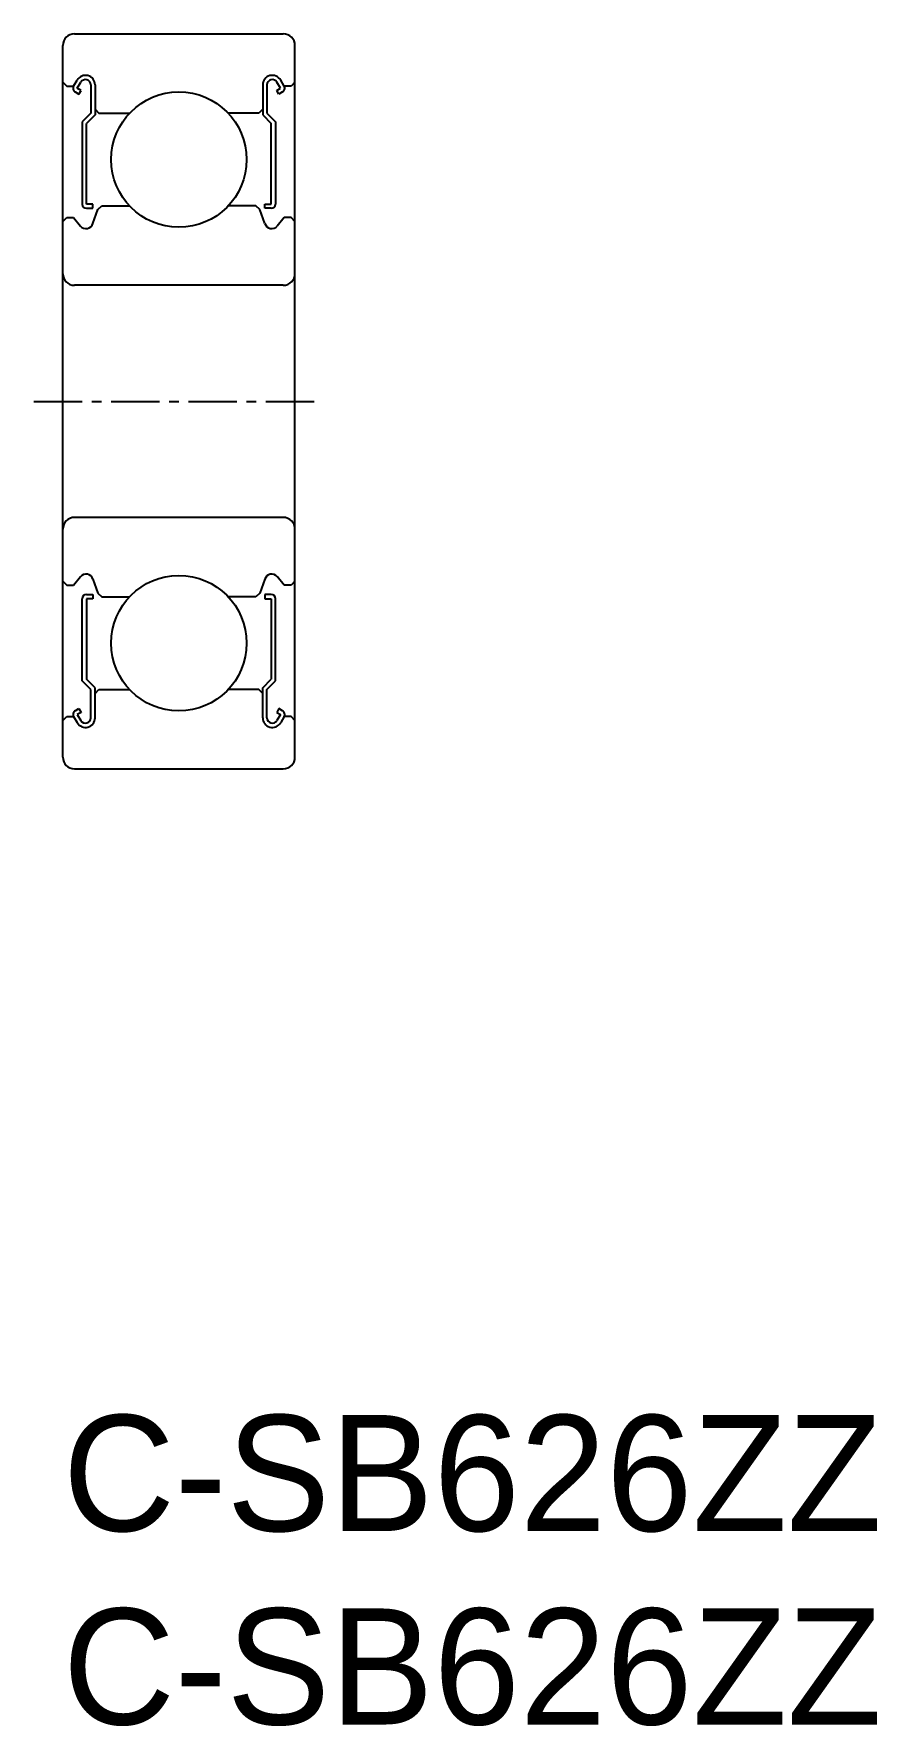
# Model space of a CAD drawing. Extents: x -0.7 to 21.1, y -8 to 35.7.
import ezdxf

# ---------------------------------------------------------------- set-up
doc = ezdxf.new("R2010")
doc.units = 0
doc.linetypes.add('CENTER', pattern=[2, 1.25, -0.25, 0.25, -0.25])
doc.layers.get('0').update_dxf_attribs({"linetype": 'CONTINUOUS'})
doc.layers.add('CENTER', color=1, linetype='CENTER')

msp = doc.modelspace()

# ---------------------------------------------------------------- linework, layer by layer
for p, q in [((0.3, 35.702), (5.7, 35.702)), ((0, 17.002), (0, 35.402)), ((6, 17.002), (6, 35.402)), ((0, 34.452), (0.1, 34.352)), ((0.1, 34.352), (0.278, 34.352)), ((0.278, 34.352), (0.368, 34.505)), ((0.318, 34.2), (0.415, 34.145)), ((0.374, 34.296), (0.465, 34.45)), ((0.47, 34.241), (0.374, 34.296)), ((0.415, 34.145), (0.47, 34.241)), ((0.722, 34.381), (0.722, 33.652)), ((0.833, 34.381), (0.833, 33.606)), ((5.167, 34.381), (5.167, 33.606)), ((5.278, 34.381), (5.278, 33.652)), ((5.53, 34.241), (5.626, 34.296)), ((5.585, 34.145), (5.53, 34.241)), ((5.626, 34.296), (5.535, 34.45)), ((5.682, 34.2), (5.585, 34.145)), ((5.722, 34.352), (5.632, 34.505)), ((5.9, 34.352), (5.722, 34.352)), ((6, 34.452), (5.9, 34.352)), ((0.833, 33.752), (0.933, 33.652)), ((5.167, 33.752), (5.067, 33.652)), ((0.722, 33.652), (0.5, 33.43)), ((0.5, 33.43), (0.5, 31.303)), ((0.833, 33.606), (0.611, 33.384)), ((0.611, 31.303), (0.611, 33.384)), ((0.933, 33.652), (1.726, 33.652)), ((5.067, 33.652), (4.274, 33.652)), ((5.167, 33.606), (5.389, 33.384)), ((5.278, 33.652), (5.5, 33.43)), ((5.389, 31.303), (5.389, 33.384)), ((5.5, 33.43), (5.5, 31.303)), ((0.778, 31.303), (0.611, 31.303)), ((0.611, 31.192), (0.778, 31.192)), ((0.778, 31.192), (0.778, 31.303)), ((0.778, 30.799), (0.908, 31.158)), ((0.908, 31.158), (1.008, 31.252)), ((1.008, 31.252), (1.726, 31.252)), ((4.992, 31.252), (4.274, 31.252)), ((5.092, 31.158), (4.992, 31.252)), ((5.222, 30.799), (5.092, 31.158)), ((5.222, 31.192), (5.222, 31.303)), ((5.222, 31.303), (5.389, 31.303)), ((5.389, 31.192), (5.222, 31.192)), ((0, 30.852), (0.1, 30.952)), ((0.1, 30.952), (0.278, 30.952)), ((0.278, 30.952), (0.457, 30.733)), ((5.722, 30.952), (5.543, 30.733)), ((5.9, 30.952), (5.722, 30.952)), ((6, 30.852), (5.9, 30.952)), ((6, 30.802), (6, 30.802)), ((5.7, 29.202), (0.3, 29.202)), ((5.7, 23.202), (0.3, 23.202)), ((0, 21.552), (0.1, 21.452)), ((0.1, 21.452), (0.278, 21.452)), ((0.278, 21.452), (0.457, 21.671)), ((0.778, 21.605), (0.908, 21.246)), ((5.222, 21.605), (5.092, 21.246)), ((5.722, 21.452), (5.543, 21.671)), ((5.9, 21.452), (5.722, 21.452)), ((6, 21.552), (5.9, 21.452)), ((0.5, 18.974), (0.5, 21.101)), ((0.611, 21.212), (0.778, 21.212)), ((0.611, 21.101), (0.611, 19.02)), ((0.778, 21.101), (0.611, 21.101)), ((0.778, 21.212), (0.778, 21.101)), ((0.908, 21.246), (1.008, 21.152)), ((1.008, 21.152), (1.726, 21.152)), ((4.992, 21.152), (4.274, 21.152)), ((5.092, 21.246), (4.992, 21.152)), ((5.222, 21.212), (5.222, 21.101)), ((5.389, 21.212), (5.222, 21.212)), ((5.222, 21.101), (5.389, 21.101)), ((5.389, 21.101), (5.389, 19.02)), ((5.5, 18.974), (5.5, 21.101)), ((0.722, 18.752), (0.5, 18.974)), ((0.833, 18.798), (0.611, 19.02)), ((5.167, 18.798), (5.389, 19.02)), ((5.278, 18.752), (5.5, 18.974)), ((0.722, 18.023), (0.722, 18.752)), ((0.833, 18.023), (0.833, 18.798)), ((0.833, 18.652), (0.933, 18.752)), ((0.933, 18.752), (1.726, 18.752)), ((5.067, 18.752), (4.274, 18.752)), ((5.167, 18.652), (5.067, 18.752)), ((5.167, 18.023), (5.167, 18.798)), ((5.278, 18.023), (5.278, 18.752)), ((0, 17.952), (0.1, 18.052)), ((0.1, 18.052), (0.278, 18.052)), ((0.278, 18.052), (0.368, 17.899)), ((0.318, 18.204), (0.415, 18.259)), ((0.47, 18.163), (0.374, 18.108)), ((0.374, 18.108), (0.465, 17.954)), ((0.415, 18.259), (0.47, 18.163)), ((5.585, 18.259), (5.53, 18.163)), ((5.53, 18.163), (5.626, 18.108)), ((5.626, 18.108), (5.535, 17.954)), ((5.682, 18.204), (5.585, 18.259)), ((5.722, 18.052), (5.632, 17.899)), ((5.9, 18.052), (5.722, 18.052)), ((6, 17.952), (5.9, 18.052)), ((0.3, 16.702), (5.7, 16.702))]:
    msp.add_line(p, q)
for centre in [(3, 32.452), (3, 19.952)]:
    msp.add_circle(centre, 1.75)
for centre, radius, start, end in [((0.3, 35.402), 0.3, 90, 180), ((5.7, 35.402), 0.3, 0, 90), ((0.584, 34.381), 0.249, 0, 150.0012), ((5.416, 34.381), 0.249, 29.9988, 180), ((0.374, 34.296), 0.111, 149.9871, 240.009), ((0.584, 34.381), 0.138, 0, 150.0026), ((5.416, 34.381), 0.138, 29.9974, 180), ((5.626, 34.296), 0.111, 299.991, 30.0129), ((0.611, 31.303), 0.111, 180.0001, 270), ((5.389, 31.303), 0.111, 270, 359.9999), ((0.599, 30.853), 0.186, 220.0002, 343.1527), ((5.401, 30.853), 0.186, 196.8473, 319.9998), ((0.3, 29.502), 0.3, 180, 270), ((5.7, 29.502), 0.3, 270, 0), ((0.3, 22.902), 0.3, 90, 180), ((5.7, 22.902), 0.3, 0, 90), ((0.599, 21.551), 0.186, 16.8473, 139.9998), ((5.401, 21.551), 0.186, 40.0002, 163.1527), ((0.611, 21.101), 0.111, 90, 179.9999), ((5.389, 21.101), 0.111, 0.0001, 90), ((0.374, 18.108), 0.111, 119.991, 210.0129), ((0.584, 18.023), 0.249, 209.9988, 0), ((0.584, 18.023), 0.138, 209.9974, 0), ((5.416, 18.023), 0.249, 180, 330.0012), ((5.416, 18.023), 0.138, 180, 330.0026), ((5.626, 18.108), 0.111, 329.9871, 60.009), ((0.3, 17.002), 0.3, 180, 270), ((5.7, 17.002), 0.3, 270, 0)]:
    msp.add_arc(centre, radius, start, end)
at = {"layer": 'CENTER', "color": 1, "linetype": 'CENTER'}
msp.add_line((-0.75, 26.202), (6.75, 26.202), dxfattribs=at)

# ---------------------------------------------------------------- texts
at = {"color": 7, "linetype": 'CONTINUOUS'}
for p in [(0, -3), (0, -8)]:
    msp.add_text('C-SB626ZZ', height=3, dxfattribs=at).set_placement(p)

doc.saveas('drawing.dxf')
